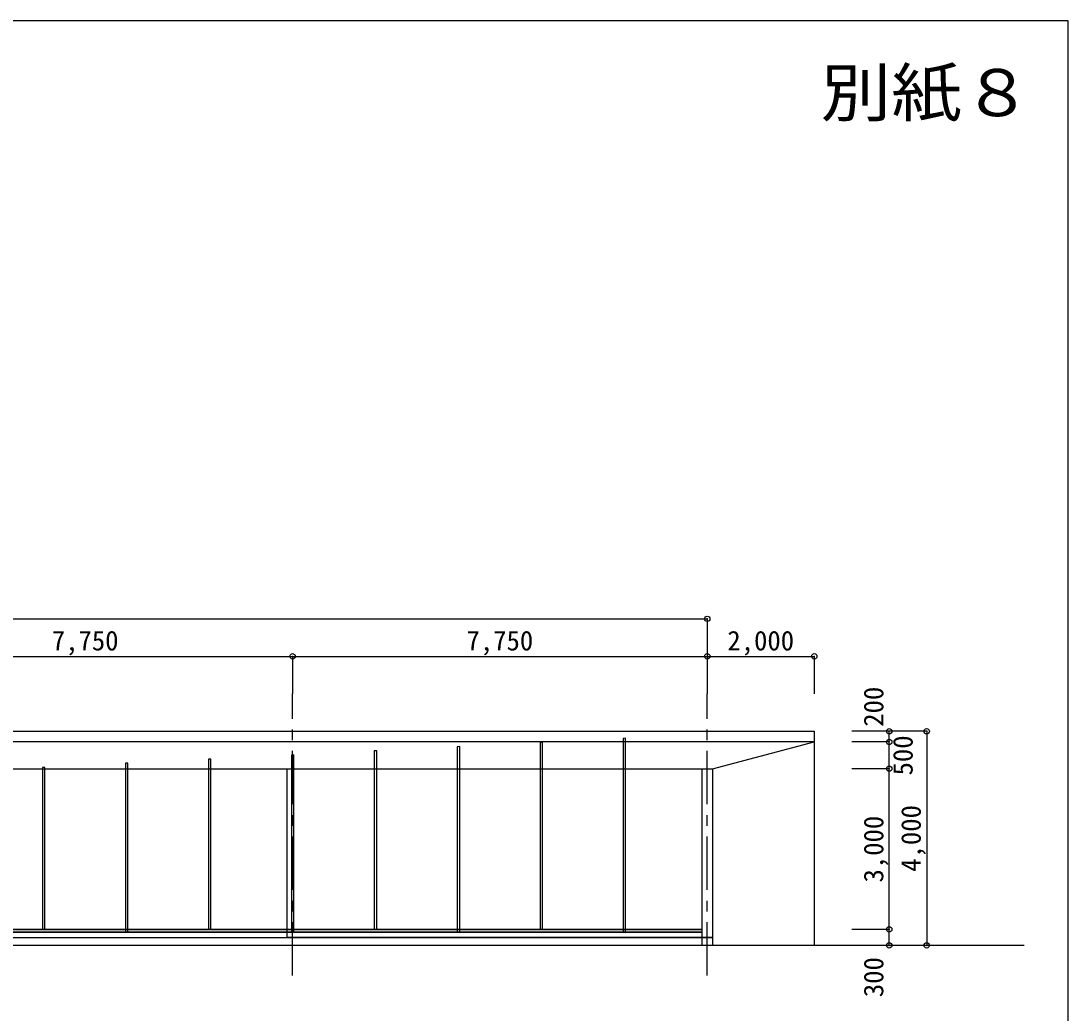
# Model space of a CAD drawing. Units: millimetres at full size, sheet at 1:200. Extents: x -41288 to 40712, y -30566 to 25834.
# Drawn here: x 21143 to 40712, y 7300 to 25834 of the extents above; entities that cross this region are included whole.
import ezdxf
from ezdxf.enums import TextEntityAlignment as Align

# ---------------------------------------------------------------- set-up
doc = ezdxf.new("R2010")
doc.units = ezdxf.units.MM
doc.header["$LTSCALE"] = 200
doc.header["$PDMODE"] = 32
doc.header["$PDSIZE"] = 100
doc.linetypes.add('CHAIN1', pattern=[8, 5, -1, 1, -1])
for name, color, linetype in [('0-5_雑', 7, 'Continuous'), ('1-0_一 般', 7, 'Continuous'), ('1-9_0', 7, 'Continuous')]:
    doc.layers.add(name, color=color, linetype=linetype)
doc.styles.add('ＭＳ ゴシック', font='')
doc.styles.get('ＭＳ ゴシック').set_extended_font_data('MS Gothic')

msp = doc.modelspace()

# ---------------------------------------------------------------- linework, layer by layer
at = {"layer": '0-5_雑'}
for p, q in [((40711.6, 25833.9), (-41288.4, 25833.9)), ((40711.6, -30566.1), (40711.6, 25833.9))]:
    msp.add_line(p, q, dxfattribs=at)
at = {"layer": '1-0_一 般'}
for p, q in [((6069.6, 14664), (33969.6, 14664)), ((33969.6, 14664), (33969.6, 13964)), ((18469.6, 13964), (26219.6, 13964)), ((26219.6, 13964), (26219.6, 13264)), ((26219.6, 13964), (33969.6, 13964)), ((33969.6, 13964), (33969.6, 13264)), ((33969.6, 13964), (35969.6, 13964)), ((35969.6, 13964), (35969.6, 13264)), ((37369.6, 12564), (36669.6, 12564)), ((37369.6, 12364), (37369.6, 12564)), ((38069.6, 12564), (37369.6, 12564)), ((38069.6, 12564), (38069.6, 8564)), ((37369.6, 12364), (36669.6, 12364)), ((37369.6, 11864), (37369.6, 12364)), ((37369.6, 11864), (36669.6, 11864)), ((37369.6, 8864), (37369.6, 11864)), ((37369.6, 8864), (36669.6, 8864)), ((37369.6, 8564), (37369.6, 8864)), ((37369.6, 8564), (36669.6, 8564)), ((38069.6, 8564), (37369.6, 8564))]:
    msp.add_line(p, q, dxfattribs=at)
for p in [(33969.6, 14664), (26219.6, 13964), (33969.6, 13964), (35969.6, 13964), (37369.6, 12564), (38069.6, 12564), (37369.6, 12364), (37369.6, 11864), (37369.6, 8864), (37369.6, 8564), (38069.6, 8564)]:
    msp.add_point(p, dxfattribs=at)
at = {"layer": '1-9_0', "linetype": 'CHAIN1'}
for p, q in [((26219.6, 7999.2), (26219.6, 13264)), ((33969.6, 7999.2), (33969.6, 13264))]:
    msp.add_line(p, q, dxfattribs=at)
at = {"layer": '1-9_0'}
for p, q in [((35969.6, 8564), (2531.8, 8564)), ((39889.6, 8564), (2807.6, 8564))]:
    msp.add_line(p, q, dxfattribs=at)
msp.add_lwpolyline([(4069.6, 12564), (35969.6, 12564), (35969.6, 8564)], dxfattribs=at)
for points in [[(4069.6, 12564), (35969.6, 12564), (35969.6, 12364), (4069.6, 12364)], [(5969.6, 11864), (34069.6, 11864), (35969.6, 12364), (4069.6, 12364)], [(30892.1, 12355.1), (30847.1, 12352.9), (30847.1, 8864), (30892.1, 8864)], [(32442.1, 12432.6), (32397.1, 12430.4), (32397.1, 8814), (32442.1, 8814)], [(27792.1, 12200.1), (27747.1, 12197.9), (27747.1, 8864), (27792.1, 8864)], [(29342.1, 12277.6), (29297.1, 12275.4), (29297.1, 8814), (29342.1, 8814)], [(23142.1, 11967.6), (23097.1, 11965.4), (23097.1, 8814), (23142.1, 8814)], [(24692.1, 12045.1), (24647.1, 12042.9), (24647.1, 8864), (24692.1, 8864)], [(26242.1, 12122.6), (26197.1, 12120.4), (26197.1, 8814), (26242.1, 8814)], [(12369.6, 8864), (12373.3, 11864), (33869.6, 11862.4), (33869.6, 8864)], [(21592.1, 11890.1), (21547.1, 11887.9), (21547.1, 8864), (21592.1, 8864)], [(26119.6, 11855.2), (34069.6, 11863.2), (34069.6, 8714), (26119.6, 8714)], [(14175.9, 8864), (33869.6, 8864), (33869.6, 8814), (14175.9, 8814)], [(14175.9, 8814), (33869.6, 8814), (33869.6, 8564), (14175.9, 8564)], [(5969.6, 8714), (34069.6, 8714), (34069.6, 8564), (5969.6, 8564)]]:
    msp.add_lwpolyline(points, close=True, dxfattribs=at)

# ---------------------------------------------------------------- texts
at = {"layer": '0-5_雑', "style": 'ＭＳ ゴシック', "width": 1.1}
msp.add_text('別紙８', height=879.8, dxfattribs=at).set_placement((36086.8, 23790.3), align=Align.BOTTOM_LEFT)
at = {"layer": '1-0_一 般', "style": 'ＭＳ ゴシック'}
for s, p in [('7,750', (21719.6, 13964)), ('7,750', (29469.6, 13964)), ('2,000', (34344.6, 13964))]:
    msp.add_text(s, height=366.6, dxfattribs=at).set_placement(p, align=Align.BOTTOM_LEFT)
for s, p in [('200', (37369.6, 12648.3)), ('500', (37917.6, 11739)), ('4,000', (38069.6, 9939)), ('3,000', (37369.6, 9739)), ('300', (37369.6, 7596.7))]:
    msp.add_text(s, height=366.6, rotation=90, dxfattribs=at).set_placement(p, align=Align.BOTTOM_LEFT)

doc.saveas('drawing.dxf')
